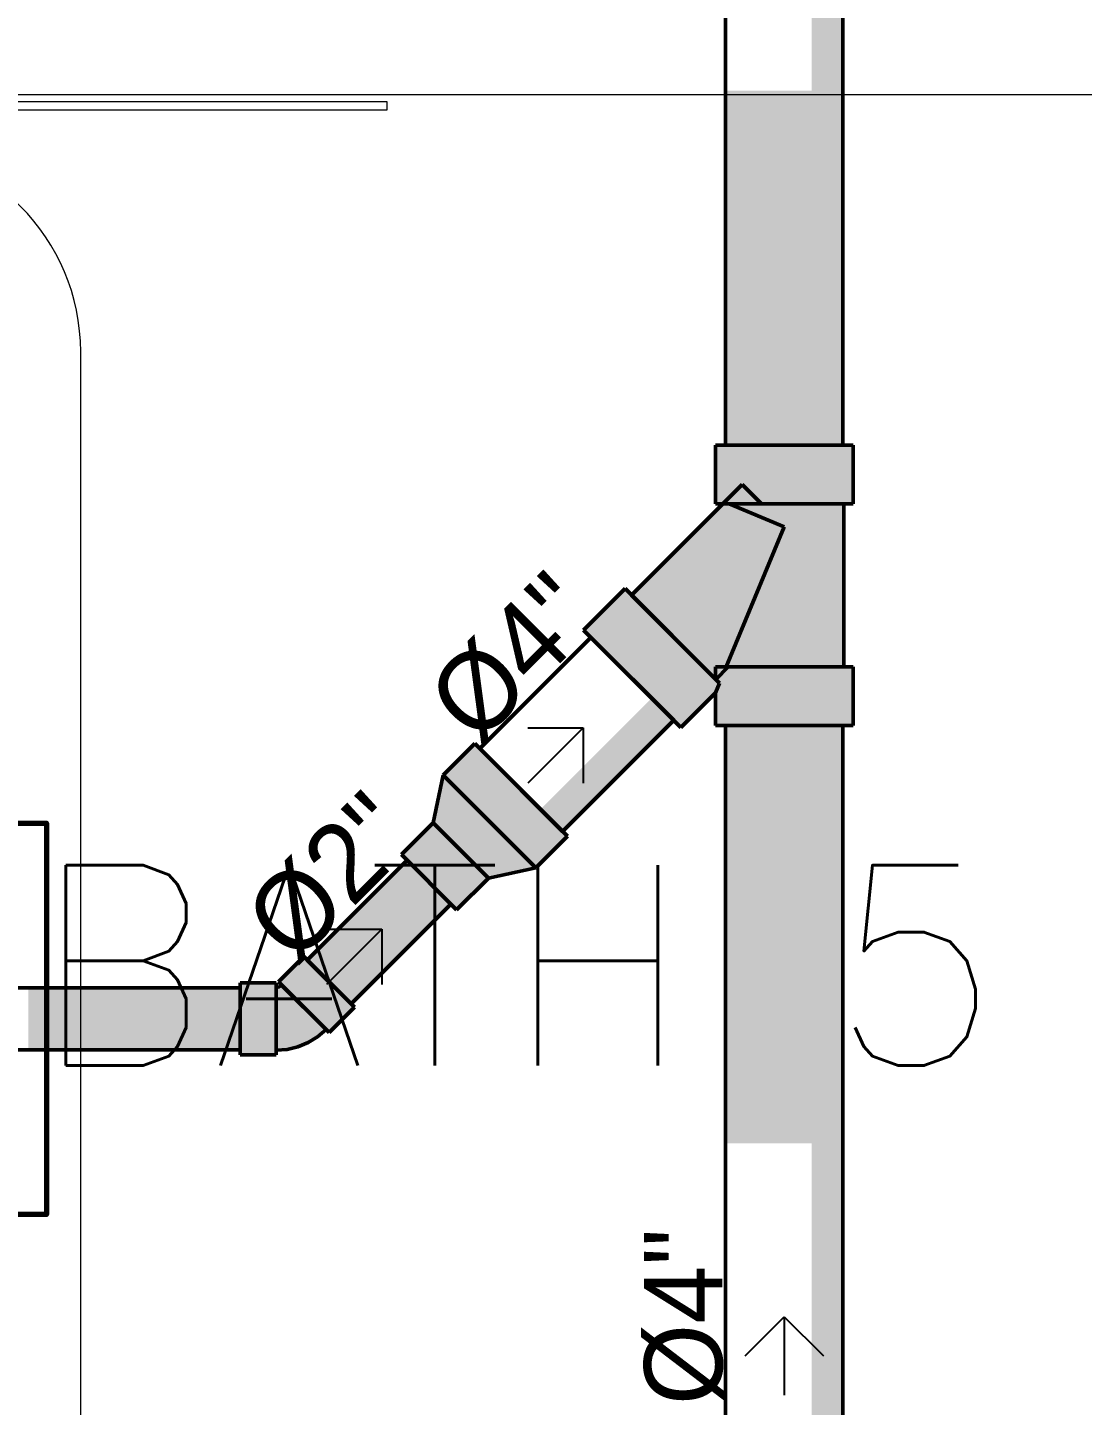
# Model space of a CAD drawing. Header units: metres. Extents: x -232 to 581, y 30 to 789.
# Drawn here: x 106.266 to 107.293, y 398.806 to 400.147 of the extents above; entities that cross this region are included whole.
import ezdxf

# ---------------------------------------------------------------- set-up
doc = ezdxf.new("R2010")
doc.units = ezdxf.units.M
for name, color, linetype, lineweight in [('baños', 140, 'Continuous', 0), ('P-Fixt-Lav', 94, 'Continuous', 70), ('textos', 7, 'Continuous', 0)]:
    doc.layers.add(name, color=color, linetype=linetype, lineweight=lineweight)
doc.layers.add('M-SY-PIPE-STANDARD-Drenaje Sanitario', color=7, linetype='Continuous', true_color=0x726558)
doc.styles.add('DS-CAST-01', font='GOTHIC.TTF', dxfattribs={"height": 3})
doc.styles.get("Standard").update_dxf_attribs({"font": 'arial.ttf'})

# ---------------------------------------------------------------- blocks, each defined once
blk = doc.blocks.new('20.03.2026 LN 09 PRIMER NIVEL ARQ')
at = {"layer": 'baños', "color": 1}
for p, q in [((3.7135, -43.6931), (1.914, -43.6931)), ((2.5155, -45.1681), (2.5155, -43.9431))]:
    blk.add_line(p, q, dxfattribs=at)
blk.add_lwpolyline([(1.914, -43.7077), (2.814, -43.7077), (2.814, -43.6999), (1.914, -43.6999)], close=True, dxfattribs=at)
blk.add_arc((2.3155, -43.9431), 0.2, 0, 90, dxfattribs=at)
at = {"layer": 'baños', "color": 1, "linetype": 'Continuous'}
for tag, p in [('MODELNUMBER', (-12.0611, -62.0707)), ('MATERIAL', (-12.0611, -62.0709)), ('PRODUCT', (-12.0611, -62.0708)), ('TRADENAME', (-12.0611, -62.0708))]:
    blk.add_attdef(tag, p, '', height=0.0000254, rotation=359.9999, dxfattribs=at)
at = {"layer": 'textos', "color": 1, "insert": (2.334, -44.6382), "char_height": 0.195, "width": 3.404877, "attachment_point": 7}
blk.add_mtext('{\\Fromans|c0; BATH 5}', dxfattribs=at)
blk = doc.blocks.new('_Open90')
at = {"color": 0, "linetype": 'ByBlock', "lineweight": -2}
for p, q in [((-0.5, 0.5), (0, 0)), ((0, 0), (-1, 0)), ((0, 0), (-0.5, -0.5))]:
    blk.add_line(p, q, dxfattribs=at)
blk = doc.blocks.new('DR 20.03.26 LN09')
at = {"layer": 'M-SY-PIPE-STANDARD-Drenaje Sanitario', "linetype": 'Continuous', "lineweight": 50}
for points in [[(-14230.938, -2307.053), (-14228.688, -2307.053), (-14226.438, -2307.053), (-14226.438, -2266.554), (-14228.688, -2266.554), (-14230.938, -2266.554), (-14230.938, -2280.153), (-14227.639, -2280.153), (-14227.639, -2293.454), (-14230.938, -2293.454)], [(-14234.798, -2312.554), (-14236.389, -2314.145), (-14232.655, -2317.879), (-14231.329, -2316.553), (-14231.329, -2317.803), (-14226.048, -2317.803), (-14226.048, -2315.553), (-14226.407, -2315.553), (-14226.407, -2309.303), (-14226.048, -2309.303), (-14226.048, -2307.053), (-14231.329, -2307.053), (-14231.329, -2309.303), (-14231.039, -2309.303), (-14234.544, -2312.808)], [(-14237.19, -2321.862), (-14232.931, -2317.603), (-14233.78, -2316.754), (-14238.039, -2321.013)], [(-14228.688, -2317.803), (-14230.938, -2317.803), (-14230.938, -2333.826), (-14227.639, -2333.826), (-14227.639, -2347.127), (-14230.938, -2347.127), (-14230.938, -2363.15), (-14228.688, -2363.15), (-14226.438, -2363.15), (-14226.438, -2317.803)], [(-14242.162, -2321.531), (-14243.378, -2322.746), (-14241.256, -2324.868), (-14240.041, -2323.652), (-14238.218, -2323.266), (-14237.003, -2322.05), (-14240.56, -2318.493), (-14241.776, -2319.708)], [(-14243.157, -2322.967), (-14246.985, -2326.796), (-14246.145, -2327.636), (-14245.306, -2328.475), (-14241.477, -2324.647), (-14242.317, -2323.807)], [(-14249.56, -2329.05), (-14249.56, -2330.425), (-14248.185, -2330.425), (-14248.185, -2330.253), (-14247.76, -2330.22), (-14247.347, -2330.12), (-14246.953, -2329.957), (-14246.591, -2329.735), (-14246.267, -2329.459), (-14246.145, -2329.58), (-14245.173, -2328.608), (-14247.118, -2326.663), (-14248.09, -2327.636), (-14247.969, -2327.757), (-14248.005, -2327.788), (-14248.046, -2327.813), (-14248.09, -2327.832), (-14248.137, -2327.843), (-14248.185, -2327.847), (-14248.185, -2327.675), (-14249.56, -2327.675)], [(-14249.56, -2330.237), (-14249.56, -2329.05), (-14249.56, -2327.862), (-14257.683, -2327.862), (-14257.683, -2330.237)]]:
    blk.add_hatch(color=251, dxfattribs=at).paths.add_polyline_path(points, flags=0)
at = {"layer": 'M-SY-PIPE-STANDARD-Drenaje Sanitario', "color": 251, "linetype": 'Continuous', "lineweight": 50}
for points in [[(-14230.938, -2266.554), (-14230.938, -2307.053)], [(-14226.438, -2307.053), (-14226.438, -2266.554)], [(-14226.048, -2307.053), (-14231.329, -2307.053)], [(-14231.329, -2307.053), (-14231.329, -2309.303)], [(-14230.938, -2307.053), (-14226.438, -2307.053)], [(-14226.048, -2307.053), (-14226.048, -2309.303)], [(-14234.544, -2312.808), (-14230.301, -2308.565)], [(-14230.301, -2308.565), (-14229.563, -2309.303)], [(-14231.329, -2309.303), (-14226.048, -2309.303)], [(-14229.563, -2309.303), (-14230.801, -2309.303)], [(-14230.801, -2309.303), (-14228.688, -2310.178)], [(-14226.407, -2309.303), (-14229.563, -2309.303)], [(-14226.407, -2315.553), (-14226.407, -2309.303)], [(-14228.688, -2310.178), (-14230.915, -2315.553)], [(-14234.798, -2312.554), (-14236.389, -2314.145)], [(-14231.174, -2316.178), (-14234.798, -2312.554)], [(-14231.318, -2316.034), (-14234.544, -2312.808)], [(-14236.389, -2314.145), (-14232.655, -2317.879)], [(-14236.113, -2314.421), (-14240.372, -2318.68)], [(-14232.931, -2317.603), (-14236.113, -2314.421)], [(-14226.048, -2315.553), (-14231.329, -2315.553)], [(-14231.329, -2315.553), (-14231.329, -2316.023)], [(-14230.837, -2315.553), (-14231.318, -2316.034)], [(-14230.915, -2315.553), (-14230.837, -2315.553), (-14230.837, -2315.553)], [(-14230.915, -2315.553), (-14230.837, -2315.553)], [(-14226.407, -2315.553), (-14230.837, -2315.553)], [(-14226.048, -2315.553), (-14226.048, -2317.803)], [(-14231.329, -2316.553), (-14231.174, -2316.178)], [(-14231.329, -2316.553), (-14232.655, -2317.879)], [(-14231.329, -2316.553), (-14231.329, -2317.803)], [(-14237.19, -2321.862), (-14232.931, -2317.603)], [(-14231.329, -2317.803), (-14226.048, -2317.803)], [(-14226.438, -2317.803), (-14230.938, -2317.803)], [(-14230.938, -2317.803), (-14230.938, -2363.15)], [(-14226.438, -2363.15), (-14226.438, -2317.803)], [(-14240.56, -2318.493), (-14241.776, -2319.708)], [(-14237.003, -2322.05), (-14240.56, -2318.493)], [(-14240.372, -2318.68), (-14237.19, -2321.862)], [(-14242.162, -2321.531), (-14241.776, -2319.708)], [(-14241.776, -2319.708), (-14238.218, -2323.266)], [(-14241.776, -2319.708), (-14238.218, -2323.266)], [(-14242.162, -2321.531), (-14243.378, -2322.746)], [(-14240.041, -2323.652), (-14242.162, -2321.531)], [(-14240.041, -2323.652), (-14242.162, -2321.531)], [(-14237.003, -2322.05), (-14238.218, -2323.266)], [(-14243.157, -2322.967), (-14246.985, -2326.796)], [(-14243.378, -2322.746), (-14241.256, -2324.868)], [(-14241.477, -2324.647), (-14243.157, -2322.967)], [(-14240.041, -2323.652), (-14241.256, -2324.868)], [(-14238.218, -2323.266), (-14240.041, -2323.652)], [(-14245.306, -2328.475), (-14241.477, -2324.647)], [(-14248.09, -2327.636), (-14247.118, -2326.663)], [(-14245.173, -2328.608), (-14247.118, -2326.663)], [(-14246.985, -2326.796), (-14245.306, -2328.475)], [(-14249.56, -2327.862), (-14279.108, -2327.862)], [(-14249.56, -2327.675), (-14249.56, -2329.05)], [(-14249.56, -2327.675), (-14248.185, -2327.675)], [(-14249.56, -2330.237), (-14249.56, -2327.862)], [(-14248.185, -2329.05), (-14248.185, -2327.675)], [(-14248.185, -2327.847), (-14248.125, -2327.841), (-14248.068, -2327.823), (-14248.015, -2327.795), (-14247.969, -2327.757)], [(-14248.185, -2330.253), (-14248.185, -2327.847)], [(-14248.09, -2327.636), (-14246.145, -2329.58)], [(-14247.969, -2327.757), (-14246.267, -2329.459)], [(-14246.145, -2329.58), (-14245.173, -2328.608)], [(-14249.56, -2329.05), (-14249.56, -2330.425)], [(-14248.185, -2330.425), (-14248.185, -2329.05)], [(-14246.267, -2329.459), (-14246.591, -2329.735), (-14246.953, -2329.957), (-14247.347, -2330.12), (-14247.76, -2330.22), (-14248.185, -2330.253)], [(-14279.108, -2330.237), (-14249.56, -2330.237)], [(-14249.56, -2330.425), (-14248.185, -2330.425)]]:
    blk.add_lwpolyline(points, dxfattribs=at)
at = {"layer": 'P-Fixt-Lav', "color": 94, "linetype": 'Continuous', "lineweight": 70}
blk.add_lwpolyline([(-14271.988, -2321.55), (-14256.988, -2321.55), (-14256.988, -2336.55), (-14271.988, -2336.55)], close=True, dxfattribs=at)
at = {"layer": 'M-SY-PIPE-STANDARD-Drenaje Sanitario', "color": 251, "linetype": 'Continuous', "lineweight": -3, "xscale": 3, "yscale": 3, "zscale": 3}
for p, rotation in [((-14236.403, -2317.893), 45.00000000000236), ((-14244.122, -2325.612), 45.00000000000844), ((-14228.688, -2340.476), 90)]:
    blk.add_blockref('_Open90', p, dxfattribs=dict(at, rotation=rotation))
at = {"layer": 'M-SY-PIPE-STANDARD-Drenaje Sanitario', "color": 251, "linetype": 'Continuous', "lineweight": -3, "char_height": 3, "attachment_point": 5, "style": 'DS-CAST-01'}
for s, insert, rotation in [('%%C4"', (-14239.104, -2315.192), 45), ('%%C2"', (-14246.116, -2323.618), 45), ('%%C4"', (-14232.508, -2340.476), 90)]:
    blk.add_mtext(s, dxfattribs=dict(at, insert=insert, rotation=rotation))

msp = doc.modelspace()

# ---------------------------------------------------------------- block references
at = {"color": 1}
msp.add_blockref('20.03.2026 LN 09 PRIMER NIVEL ARQ', (103.8018, 443.7748), dxfattribs=at)
at = {"layer": 'M-SY-PIPE-STANDARD-Drenaje Sanitario', "xscale": 0.02539304808409144, "yscale": 0.02539304808409144, "zscale": 0.02539304808409144}
msp.add_blockref('DR 20.03.26 LN09', (468.3124, 458.3238), dxfattribs=at)

doc.saveas('drawing.dxf')
